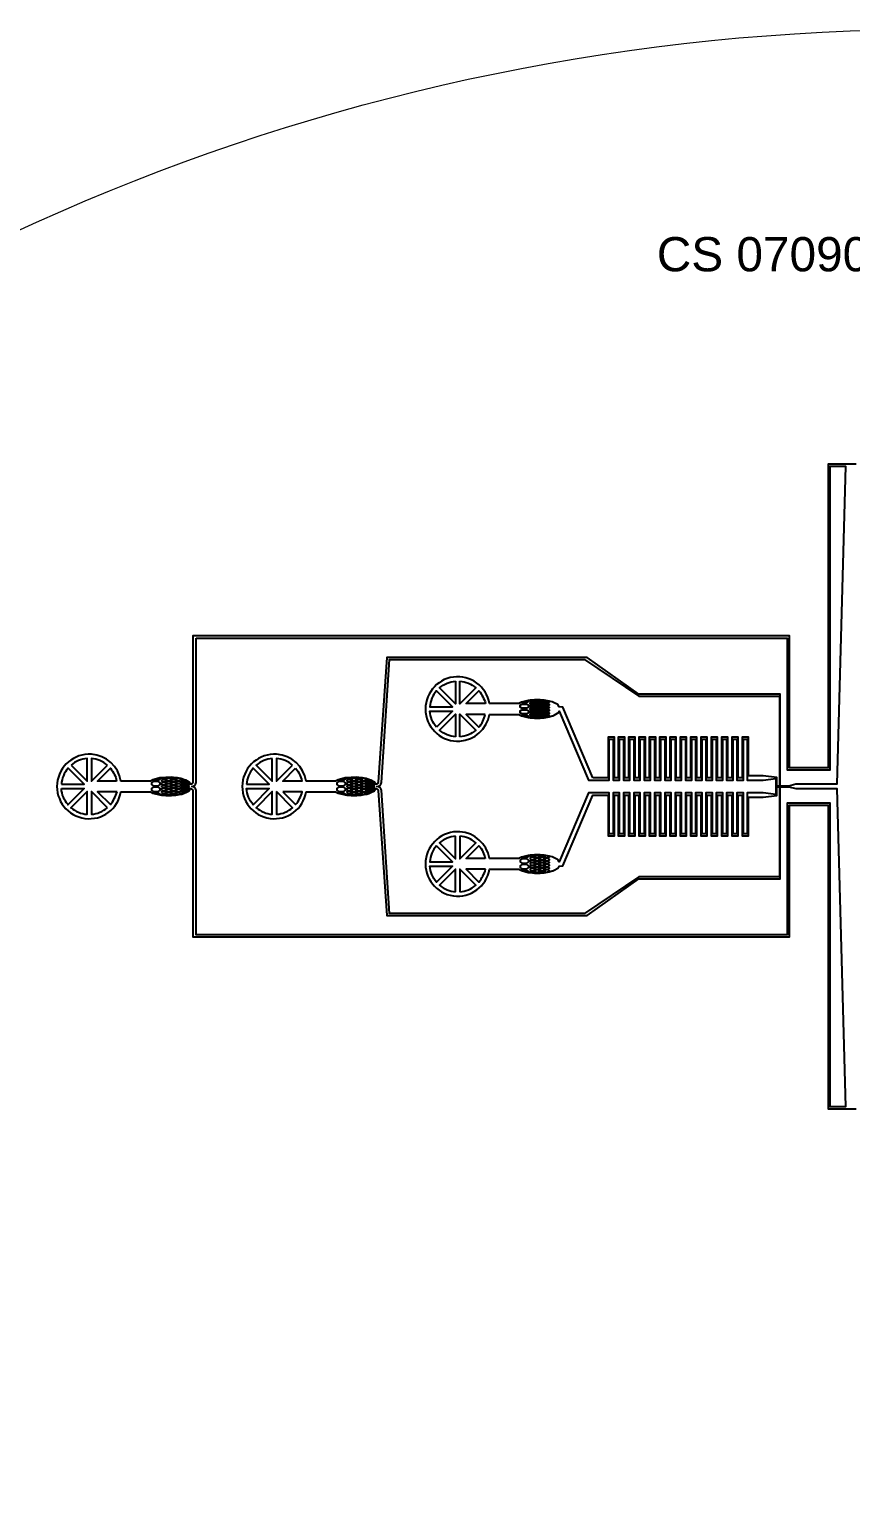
# Model space of a CAD drawing. Extents: x 4056 to 105656, y 4120 to 105720.
# Drawn here: x 33783 to 52905, y 71659 to 105720 of the extents above; entities that cross this region are included whole.
import ezdxf

# ---------------------------------------------------------------- set-up
doc = ezdxf.new("R2010")
doc.units = 13
doc.header["$MEASUREMENT"] = 0
doc.layers.add('Main Layer', color=7, linetype='Continuous', lineweight=0)
doc.styles.get("Standard").update_dxf_attribs({"font": 'Arial.ttf'})

msp = doc.modelspace()

# ---------------------------------------------------------------- linework, layer by layer
msp.add_lwpolyline([(53030, 95609), (52427, 95609), (52377, 95609), (52377, 89188), (52377, 88646), (52377, 88546), (52277, 88546), (51761, 88546), (51476, 88546), (51476, 89609), (51476, 91609), (51426, 91609), (37592, 91609), (37592, 88209, -0.387956), (37540, 88159), (37504, 88210), (37424, 88252), (37392, 88267), (37376, 88272), (37332, 88286), (37310, 88291), (37230, 88307), (37194, 88313), (37094, 88322), (36962, 88321), (36862, 88312), (36821, 88307), (36661, 88265), (36602, 88234), (35918, 88234, 0.347177), (35228, 88857, 2.252077), (35918, 87984), (36509, 87984), (36602, 87984), (36661, 87953), (36821, 87911), (36862, 87906), (36962, 87897), (37094, 87896), (37194, 87905), (37230, 87911), (37310, 87927), (37332, 87932), (37376, 87946), (37392, 87951), (37424, 87966), (37505, 88008), (37540, 88059, -0.3605), (37592, 88014), (37592, 84609), (51426, 84609), (51476, 84609), (51476, 86609), (51476, 87672), (51761, 87672), (52277, 87672), (52377, 87672), (52377, 87572), (52377, 87030), (52377, 80609), (52427, 80609), (52830, 80609), (53030, 80609)], format="xyb")
for points in [[(37667, 91559), (51426, 91559), (51426, 89609), (51426, 88546), (51426, 88496), (51476, 88496), (52427, 88496), (52427, 89192), (52427, 95559), (52779, 95559), (52580, 88159), (51625, 88159), (51465, 88119), (51265, 88119), (51265, 90259), (47972, 90259), (46766, 91112), (42109, 91112), (41904, 88209, -0.387956), (41852, 88159), (41816, 88210), (41737, 88252), (41704, 88267), (41688, 88272), (41644, 88286), (41622, 88291), (41542, 88307), (41506, 88313), (41406, 88322), (41274, 88321), (41174, 88312), (41134, 88307), (40973, 88265), (40914, 88234), (40230, 88234, 0.347177), (39540, 88857, 2.252077), (40230, 87984), (40821, 87984), (40914, 87984), (40973, 87953), (41134, 87911), (41174, 87906), (41274, 87897), (41406, 87896), (41506, 87905), (41542, 87911), (41622, 87927), (41644, 87932), (41688, 87946), (41704, 87951), (41737, 87966), (41817, 88008), (41852, 88059, -0.3605), (41904, 88014), (42109, 85106), (46766, 85106), (47972, 85959), (51265, 85959), (51265, 88099), (51465, 88099), (51625, 88059), (52580, 88059), (52779, 80659), (52427, 80659), (52427, 87026), (52427, 87722), (51476, 87722), (51426, 87722), (51426, 87672), (51426, 86609), (51426, 84659), (37667, 84659), (37667, 88019, 0.370989), (37565, 88109, 0.370989), (37667, 88199)], [(46900, 88309), (46201, 89952), (46118, 89961), (46083, 90012), (46003, 90055), (45971, 90069), (45954, 90074), (45910, 90088), (45888, 90094), (45808, 90109), (45772, 90115), (45672, 90124), (45540, 90124), (45440, 90114), (45400, 90110), (45239, 90067), (45180, 90036), (45088, 90036), (44496, 90036, -0.002617), (44496, 90036, 2.252077), (43806, 89163, 0.347177), (44496, 89786), (45180, 89786), (45239, 89755), (45400, 89713), (45440, 89709), (45540, 89699), (45672, 89699), (45772, 89707), (45808, 89714), (45888, 89729), (45910, 89735), (45954, 89749), (45971, 89754), (46003, 89768), (46082, 89811), (46083, 89811), (46118, 89861), (46799, 88259), (47235, 88259), (47285, 88259), (47285, 89209), (47375, 89209), (47375, 88259), (47475, 88259), (47525, 88259), (47525, 89209), (47615, 89209), (47615, 88259), (47715, 88259), (47765, 88259), (47765, 89209), (47855, 89209), (47855, 88259), (47955, 88259), (48005, 88259), (48005, 89209), (48095, 89209), (48095, 88259), (48195, 88259), (48245, 88259), (48245, 89209), (48335, 89209), (48335, 88259), (48435, 88259), (48485, 88259), (48485, 89209), (48575, 89209), (48575, 88259), (48675, 88259), (48725, 88259), (48725, 89209), (48815, 89209), (48815, 88259), (48915, 88259), (48965, 88259), (48965, 89209), (49055, 89209), (49055, 88259), (49155, 88259), (49205, 88259), (49205, 89209), (49295, 89209), (49295, 88259), (49395, 88259), (49445, 88259), (49445, 89209), (49535, 89209), (49535, 88259), (49635, 88259), (49685, 88259), (49685, 89209), (49775, 89209), (49775, 88259), (49875, 88259), (49925, 88259), (49925, 89209), (50015, 89209), (50015, 88259), (50115, 88259), (50165, 88259), (50165, 89209), (50255, 89209), (50255, 88259), (50355, 88259), (50405, 88259), (50405, 89209), (50495, 89209), (50495, 88259), (50595, 88259), (50870, 88259), (51164, 88296), (51164, 88099), (51164, 87922), (50870, 87959), (50595, 87959), (50495, 87959), (50495, 87009), (50405, 87009), (50405, 87959), (50355, 87959), (50255, 87959), (50255, 87009), (50165, 87009), (50165, 87959), (50115, 87959), (50015, 87959), (50015, 87009), (49925, 87009), (49925, 87959), (49875, 87959), (49775, 87959), (49775, 87009), (49685, 87009), (49685, 87959), (49635, 87959), (49535, 87959), (49535, 87009), (49445, 87009), (49445, 87959), (49395, 87959), (49295, 87959), (49295, 87009), (49205, 87009), (49205, 87959), (49155, 87959), (49055, 87959), (49055, 87009), (48965, 87009), (48965, 87959), (48915, 87959), (48815, 87959), (48815, 87009), (48725, 87009), (48725, 87959), (48675, 87959), (48575, 87959), (48575, 87009), (48485, 87009), (48485, 87959), (48435, 87959), (48335, 87959), (48335, 87009), (48245, 87009), (48245, 87959), (48195, 87959), (48095, 87959), (48095, 87009), (48005, 87009), (48005, 87959), (47955, 87959), (47855, 87959), (47855, 87009), (47765, 87009), (47765, 87959), (47715, 87959), (47615, 87959), (47615, 87009), (47525, 87009), (47525, 87959), (47475, 87959), (47375, 87959), (47375, 87009), (47285, 87009), (47285, 87959), (47235, 87959), (46799, 87959), (46118, 86357), (46083, 86407), (46082, 86407), (46003, 86450), (45971, 86464), (45954, 86469), (45910, 86483), (45888, 86489), (45808, 86504), (45772, 86511), (45672, 86519), (45540, 86519), (45440, 86509), (45400, 86505), (45239, 86463), (45180, 86432), (44496, 86432, 0.347177), (43806, 87055, 2.252077), (44496, 86182, -0.002617), (44496, 86182), (45088, 86182), (45180, 86182), (45239, 86151), (45400, 86108), (45440, 86104), (45540, 86094), (45672, 86094), (45772, 86103), (45808, 86109), (45888, 86124), (45910, 86130), (45954, 86144), (45971, 86149), (46003, 86163), (46083, 86206), (46118, 86257), (46201, 86266), (46900, 87909), (47255, 87909), (47255, 86959), (47255, 86959), (47405, 86959), (47405, 87909), (47495, 87909), (47495, 86959), (47495, 86959), (47645, 86959), (47645, 87909), (47735, 87909), (47735, 86959), (47735, 86959), (47885, 86959), (47885, 87909), (47975, 87909), (47975, 86959), (47975, 86959), (48125, 86959), (48125, 87909), (48215, 87909), (48215, 86959), (48215, 86959), (48365, 86959), (48365, 87909), (48455, 87909), (48455, 86959), (48455, 86959), (48605, 86959), (48605, 87909), (48695, 87909), (48695, 86959), (48695, 86959), (48845, 86959), (48845, 87909), (48935, 87909), (48935, 86959), (48935, 86959), (49085, 86959), (49085, 87909), (49175, 87909), (49175, 86959), (49175, 86959), (49325, 86959), (49325, 87909), (49415, 87909), (49415, 86959), (49415, 86959), (49565, 86959), (49565, 87909), (49655, 87909), (49655, 86959), (49655, 86959), (49805, 86959), (49805, 87909), (49895, 87909), (49895, 86959), (49895, 86959), (50045, 86959), (50045, 87909), (50135, 87909), (50135, 86959), (50135, 86959), (50285, 86959), (50285, 87909), (50375, 87909), (50375, 86959), (50375, 86959), (50525, 86959), (50525, 87859), (50870, 87859), (51184, 87899), (51184, 88099), (51245, 88099), (51245, 88009), (51245, 86009), (47972, 86009), (46706, 85156), (42169, 85156), (41979, 88019, 0.370989), (41877, 88109, 0.370989), (41979, 88199), (42169, 91062), (46706, 91062), (47972, 90209), (51245, 90209), (51245, 88119), (51184, 88119), (51184, 88319), (50870, 88359), (50525, 88359), (50525, 89259), (50375, 89259), (50375, 89259), (50375, 88309), (50285, 88309), (50285, 89259), (50135, 89259), (50135, 89259), (50135, 88309), (50045, 88309), (50045, 89259), (49895, 89259), (49895, 89259), (49895, 88309), (49805, 88309), (49805, 89259), (49655, 89259), (49655, 89259), (49655, 88309), (49565, 88309), (49565, 89259), (49415, 89259), (49415, 89259), (49415, 88309), (49325, 88309), (49325, 89259), (49175, 89259), (49175, 89259), (49175, 88309), (49085, 88309), (49085, 89259), (48935, 89259), (48935, 89259), (48935, 88309), (48845, 88309), (48845, 89259), (48695, 89259), (48695, 89259), (48695, 88309), (48605, 88309), (48605, 89259), (48455, 89259), (48455, 89259), (48455, 88309), (48365, 88309), (48365, 89259), (48215, 89259), (48215, 89259), (48215, 88309), (48125, 88309), (48125, 89259), (47975, 89259), (47975, 89259), (47975, 88309), (47885, 88309), (47885, 89259), (47735, 89259), (47735, 89259), (47735, 88309), (47645, 88309), (47645, 89259), (47495, 89259), (47495, 89259), (47495, 88309), (47405, 88309), (47405, 89259), (47255, 89259), (47255, 89259), (47255, 88309), (46900, 88309)], [(43263, 90334, 0.159174), (43108, 89961), (43636, 89961), (43262, 90336), (43263, 90334)], [(43706, 90559), (43706, 90032), (43332, 90406), (43334, 90405, -0.159174), (43706, 90559, 0.000083)], [(43806, 90559, -0.159174), (44179, 90405), (43806, 90032), (43806, 90559)], [(44405, 90036), (43952, 90036), (44250, 90334, -0.092093), (44405, 90036, 0.000995)], [(43263, 89488, -0.159174), (43108, 89861), (43636, 89861), (43263, 89488)], [(43706, 89263, -0.159174), (43334, 89418), (43706, 89791), (43706, 89263)], [(43806, 89263), (43806, 89791), (44179, 89418, -0.159174), (43806, 89263, -0.000176)], [(44394, 89786), (43952, 89786), (44250, 89488, 0.129437), (44394, 89786, 0.002246)], [(34755, 88603), (35128, 88230), (35128, 88757, 0.159174), (34755, 88603, 0.000114)], [(35601, 88603, 0.159174), (35228, 88757), (35228, 88230), (35601, 88603)], [(39440, 88757, 0.159174), (39068, 88603), (39440, 88230)], [(39913, 88603, 0.159174), (39540, 88757), (39540, 88230)], [(34530, 88159), (35058, 88159), (34685, 88532, 0.159174), (34530, 88159, -3734.089472)], [(35816, 88234), (35374, 88234), (35672, 88532, -0.129437), (35816, 88234, 5438.346978)], [(38842, 88159), (39370, 88159), (38997, 88532, 0.159174)], [(39984, 88532, -0.129437), (40128, 88234), (39686, 88234)], [(34530, 88059), (35058, 88059), (34683, 87685), (34685, 87686, -0.159174), (34530, 88059, 3734.089472)], [(34755, 87615, 0.159174), (35128, 87461), (35128, 87988), (34754, 87614), (34755, 87615)], [(35601, 87615), (35228, 87988), (35228, 87461, 0.159174), (35601, 87615, -0.000581)], [(35826, 87984), (35374, 87984), (35672, 87686, 0.092093), (35826, 87984, 1291.273736)], [(38997, 87686, -0.159174), (38842, 88059), (39370, 88059), (38995, 87685)], [(39068, 87615, 0.159174), (39440, 87461), (39440, 87988), (39066, 87614)], [(39540, 87988), (39540, 87461, 0.159174), (39913, 87615)], [(39686, 87984), (39984, 87686, 0.092093), (40139, 87984)], [(43706, 86955, 0.159174), (43334, 86800), (43706, 86427), (43706, 86955)], [(43806, 86955), (43806, 86427), (44179, 86800, 0.159174), (43806, 86955, 0.000176)], [(43263, 86730, 0.159174), (43108, 86357), (43636, 86357), (43263, 86730)], [(44394, 86432), (43952, 86432), (44250, 86730, -0.129437), (44394, 86432, -0.002246)], [(43263, 85884, -0.159174), (43108, 86257), (43636, 86257), (43262, 85882), (43263, 85884)], [(43706, 85659), (43706, 86186), (43332, 85812), (43334, 85813, 0.159174), (43706, 85659, -0.000083)], [(43806, 85659, 0.159174), (44179, 85813), (43806, 86186), (43806, 85659)], [(44405, 86182), (43952, 86182), (44250, 85884, 0.092093), (44405, 86182, -0.000995)]]:
    msp.add_lwpolyline(points, format="xyb", close=True)
for points in [[(45248, 90027), (45368, 90027), (45408, 89997), (45408, 89957), (45368, 89927), (45248, 89927), (45208, 89957), (45208, 89997)], [(45247, 90059), (45408, 90101), (45408, 90089), (45368, 90059)], [(45408, 90089), (45408, 90093)], [(45408, 89957), (45408, 89997)], [(45520, 90084), (45460, 90084), (45440, 90099), (45440, 90106), (45540, 90116), (45540, 90099)], [(45440, 90053), (45460, 90068), (45520, 90068), (45540, 90053), (45540, 90033), (45520, 90018), (45460, 90018), (45440, 90033)], [(45440, 89987), (45460, 90002), (45520, 90002), (45540, 89987), (45540, 89967), (45520, 89952), (45460, 89952), (45440, 89967)], [(45440, 89921), (45460, 89936), (45520, 89936), (45540, 89921), (45540, 89901), (45520, 89886), (45460, 89886), (45440, 89901)], [(45540, 90116), (45540, 90099)], [(45540, 90033), (45540, 90053)], [(45540, 89967), (45540, 89987)], [(45576, 90101), (45636, 90101), (45656, 90086), (45656, 90066), (45636, 90051), (45576, 90051), (45556, 90066), (45556, 90086)], [(45576, 90035), (45636, 90035), (45656, 90020), (45656, 90000), (45636, 89985), (45576, 89985), (45556, 90000), (45556, 90020)], [(45576, 89969), (45636, 89969), (45656, 89954), (45656, 89934), (45636, 89919), (45576, 89919), (45556, 89934), (45556, 89954)], [(45656, 90086), (45656, 90066)], [(45656, 90020), (45656, 90000)], [(45656, 89954), (45656, 89934)], [(45752, 90084), (45772, 90099), (45772, 90107), (45672, 90116), (45672, 90099), (45692, 90084)], [(45692, 90068), (45752, 90068), (45772, 90053), (45772, 90033), (45752, 90018), (45692, 90018), (45672, 90033), (45672, 90053)], [(45692, 90002), (45752, 90002), (45772, 89987), (45772, 89967), (45752, 89952), (45692, 89952), (45672, 89967), (45672, 89987)], [(45692, 89936), (45752, 89936), (45772, 89921), (45772, 89901), (45752, 89886), (45692, 89886), (45672, 89901), (45672, 89921)], [(45772, 90053), (45772, 90033)], [(45772, 89987), (45772, 89967)], [(45788, 90086), (45808, 90101), (45888, 90086), (45888, 90066), (45868, 90051), (45808, 90051), (45788, 90066)], [(45808, 90035), (45868, 90035), (45888, 90020), (45888, 90000), (45868, 89985), (45808, 89985), (45788, 90000), (45788, 90020)], [(45808, 89969), (45868, 89969), (45888, 89954), (45888, 89934), (45868, 89919), (45808, 89919), (45788, 89934), (45788, 89954)], [(45888, 90066), (45888, 90086)], [(45888, 90020), (45888, 90000)], [(45888, 89954), (45888, 89934)], [(45248, 89895), (45368, 89895), (45408, 89865), (45408, 89825), (45368, 89795), (45248, 89795), (45208, 89825), (45208, 89865)], [(45247, 89763), (45408, 89722), (45408, 89733), (45368, 89763)], [(45408, 89825), (45408, 89865)], [(45408, 89733), (45408, 89730)], [(45440, 89855), (45460, 89870), (45520, 89870), (45540, 89855), (45540, 89835), (45520, 89820), (45460, 89820), (45440, 89835)], [(45440, 89789), (45460, 89804), (45520, 89804), (45540, 89789), (45540, 89769), (45520, 89754), (45460, 89754), (45440, 89769)], [(45460, 89738), (45520, 89738), (45540, 89723), (45540, 89707), (45440, 89717), (45440, 89723)], [(45540, 89901), (45540, 89921)], [(45540, 89835), (45540, 89855)], [(45540, 89769), (45540, 89789)], [(45540, 89723), (45540, 89707)], [(45576, 89903), (45636, 89903), (45656, 89888), (45656, 89868), (45636, 89853), (45576, 89853), (45556, 89868), (45556, 89888)], [(45576, 89837), (45636, 89837), (45656, 89822), (45656, 89802), (45636, 89787), (45576, 89787), (45556, 89802), (45556, 89822)], [(45576, 89771), (45636, 89771), (45656, 89756), (45656, 89736), (45636, 89721), (45576, 89721), (45556, 89736), (45556, 89756)], [(45656, 89888), (45656, 89868)], [(45656, 89822), (45656, 89802)], [(45656, 89756), (45656, 89736)], [(45692, 89870), (45752, 89870), (45772, 89855), (45772, 89835), (45752, 89820), (45692, 89820), (45672, 89835), (45672, 89855)], [(45692, 89804), (45752, 89804), (45772, 89789), (45772, 89769), (45752, 89754), (45692, 89754), (45672, 89769), (45672, 89789)], [(45752, 89738), (45772, 89723), (45772, 89715), (45672, 89707), (45672, 89723), (45692, 89738)], [(45772, 89921), (45772, 89901)], [(45772, 89855), (45772, 89835)], [(45772, 89789), (45772, 89769)], [(45772, 89715), (45772, 89723)], [(45808, 89903), (45868, 89903), (45888, 89888), (45888, 89868), (45868, 89853), (45808, 89853), (45788, 89868), (45788, 89888)], [(45808, 89837), (45868, 89837), (45888, 89822), (45888, 89802), (45868, 89787), (45808, 89787), (45788, 89802), (45788, 89822)], [(45788, 89756), (45808, 89771), (45868, 89771), (45888, 89756), (45888, 89737), (45808, 89721), (45788, 89736)], [(45888, 89888), (45888, 89868)], [(45888, 89822), (45888, 89802)], [(45888, 89756), (45888, 89737)], [(36670, 88125), (36790, 88125), (36830, 88155), (36830, 88195), (36790, 88225), (36670, 88225), (36630, 88195), (36630, 88155)], [(36669, 88257), (36830, 88299), (36830, 88287), (36790, 88257)], [(36830, 88287), (36830, 88291)], [(36882, 88282), (36942, 88282), (36962, 88297), (36962, 88313), (36862, 88304), (36862, 88297)], [(36862, 88231), (36882, 88216), (36942, 88216), (36962, 88231), (36962, 88251), (36942, 88266), (36882, 88266), (36862, 88251)], [(36962, 88297), (36962, 88313)], [(36962, 88251), (36962, 88231)], [(36978, 88264), (36998, 88249), (37058, 88249), (37078, 88264), (37078, 88284), (37058, 88299), (36998, 88299), (36978, 88284)], [(36978, 88198), (36998, 88183), (37058, 88183), (37078, 88198), (37078, 88218), (37058, 88233), (36998, 88233), (36978, 88218)], [(37078, 88284), (37078, 88264)], [(37114, 88282), (37174, 88282), (37194, 88297), (37194, 88305), (37094, 88314), (37094, 88297)], [(37094, 88231), (37114, 88216), (37174, 88216), (37194, 88231), (37194, 88251), (37174, 88266), (37114, 88266), (37094, 88251)], [(37194, 88297), (37194, 88305)], [(37194, 88251), (37194, 88231)], [(37210, 88284), (37210, 88264), (37230, 88249), (37290, 88249), (37310, 88264), (37310, 88283), (37230, 88299)], [(37210, 88198), (37230, 88183), (37290, 88183), (37310, 88198), (37310, 88218), (37290, 88233), (37230, 88233), (37210, 88218)], [(37310, 88283), (37310, 88264)], [(37332, 88237), (37342, 88229), (37372, 88229), (37382, 88237), (37382, 88247), (37372, 88254), (37342, 88254), (37332, 88247)], [(37332, 88204), (37342, 88196), (37372, 88196), (37382, 88204), (37382, 88214), (37372, 88221), (37342, 88221), (37332, 88214)], [(37382, 88247), (37382, 88237)], [(37390, 88220), (37400, 88213), (37430, 88213), (37440, 88220), (37440, 88230), (37430, 88238), (37400, 88238), (37390, 88230)], [(37440, 88230), (37440, 88220)], [(37488, 88196), (37496, 88202), (37458, 88221), (37448, 88214), (37448, 88204), (37458, 88196)], [(40982, 88125), (41102, 88125), (41142, 88155), (41142, 88195), (41102, 88225), (40982, 88225), (40942, 88195), (40942, 88155)], [(40981, 88257), (41142, 88299), (41142, 88287), (41102, 88257)], [(41142, 88287), (41142, 88291)], [(41194, 88282), (41254, 88282), (41274, 88297), (41274, 88313), (41174, 88304), (41174, 88297)], [(41174, 88231), (41194, 88216), (41254, 88216), (41274, 88231), (41274, 88251), (41254, 88266), (41194, 88266), (41174, 88251)], [(41274, 88297), (41274, 88313)], [(41274, 88251), (41274, 88231)], [(41290, 88264), (41310, 88249), (41370, 88249), (41390, 88264), (41390, 88284), (41370, 88299), (41310, 88299), (41290, 88284)], [(41290, 88198), (41310, 88183), (41370, 88183), (41390, 88198), (41390, 88218), (41370, 88233), (41310, 88233), (41290, 88218)], [(41390, 88284), (41390, 88264)], [(41426, 88282), (41486, 88282), (41506, 88297), (41506, 88305), (41406, 88314), (41406, 88297)], [(41406, 88231), (41426, 88216), (41486, 88216), (41506, 88231), (41506, 88251), (41486, 88266), (41426, 88266), (41406, 88251)], [(41506, 88297), (41506, 88305)], [(41506, 88251), (41506, 88231)], [(41522, 88284), (41522, 88264), (41542, 88249), (41602, 88249), (41622, 88264), (41622, 88283), (41542, 88299)], [(41522, 88198), (41542, 88183), (41602, 88183), (41622, 88198), (41622, 88218), (41602, 88233), (41542, 88233), (41522, 88218)], [(41622, 88283), (41622, 88264)], [(41644, 88237), (41654, 88229), (41684, 88229), (41694, 88237), (41694, 88247), (41684, 88254), (41654, 88254), (41644, 88247)], [(41644, 88204), (41654, 88196), (41684, 88196), (41694, 88204), (41694, 88214), (41684, 88221), (41654, 88221), (41644, 88214)], [(41694, 88247), (41694, 88237)], [(41702, 88220), (41712, 88213), (41742, 88213), (41752, 88220), (41752, 88230), (41742, 88238), (41712, 88238), (41702, 88230)], [(41752, 88230), (41752, 88220)], [(41800, 88196), (41808, 88202), (41770, 88221), (41760, 88214), (41760, 88204), (41770, 88196)], [(36670, 87993), (36790, 87993), (36830, 88023), (36830, 88063), (36790, 88093), (36670, 88093), (36630, 88063), (36630, 88023)], [(36669, 87961), (36830, 87919), (36830, 87931), (36790, 87961)], [(36830, 88195), (36830, 88155)], [(36830, 88063), (36830, 88023)], [(36830, 87931), (36830, 87927)], [(36862, 88165), (36882, 88150), (36942, 88150), (36962, 88165), (36962, 88185), (36942, 88200), (36882, 88200), (36862, 88185)], [(36862, 88099), (36882, 88084), (36942, 88084), (36962, 88099), (36962, 88119), (36942, 88134), (36882, 88134), (36862, 88119)], [(36862, 88033), (36882, 88018), (36942, 88018), (36962, 88033), (36962, 88053), (36942, 88068), (36882, 88068), (36862, 88053)], [(36862, 87967), (36882, 87952), (36942, 87952), (36962, 87967), (36962, 87987), (36942, 88002), (36882, 88002), (36862, 87987)], [(36942, 87936), (36882, 87936), (36862, 87921), (36862, 87914), (36962, 87905), (36962, 87921)], [(36962, 88185), (36962, 88165)], [(36962, 88119), (36962, 88099)], [(36962, 88053), (36962, 88033)], [(36962, 87987), (36962, 87967)], [(36962, 87905), (36962, 87921)], [(36978, 88132), (36998, 88117), (37058, 88117), (37078, 88132), (37078, 88152), (37058, 88167), (36998, 88167), (36978, 88152)], [(36978, 88066), (36998, 88051), (37058, 88051), (37078, 88066), (37078, 88086), (37058, 88101), (36998, 88101), (36978, 88086)], [(36978, 88000), (36998, 87985), (37058, 87985), (37078, 88000), (37078, 88020), (37058, 88035), (36998, 88035), (36978, 88020)], [(36978, 87934), (36998, 87919), (37058, 87919), (37078, 87934), (37078, 87954), (37058, 87969), (36998, 87969), (36978, 87954)], [(37078, 88218), (37078, 88198)], [(37078, 88152), (37078, 88132)], [(37078, 88086), (37078, 88066)], [(37078, 88020), (37078, 88000)], [(37078, 87954), (37078, 87934)], [(37094, 88165), (37114, 88150), (37174, 88150), (37194, 88165), (37194, 88185), (37174, 88200), (37114, 88200), (37094, 88185)], [(37094, 88099), (37114, 88084), (37174, 88084), (37194, 88099), (37194, 88119), (37174, 88134), (37114, 88134), (37094, 88119)], [(37094, 88033), (37114, 88018), (37174, 88018), (37194, 88033), (37194, 88053), (37174, 88068), (37114, 88068), (37094, 88053)], [(37094, 87967), (37114, 87952), (37174, 87952), (37194, 87967), (37194, 87987), (37174, 88002), (37114, 88002), (37094, 87987)], [(37114, 87936), (37174, 87936), (37194, 87921), (37194, 87913), (37094, 87904), (37094, 87921)], [(37194, 88185), (37194, 88165)], [(37194, 88119), (37194, 88099)], [(37194, 88053), (37194, 88033)], [(37194, 87987), (37194, 87967)], [(37210, 88132), (37230, 88117), (37290, 88117), (37310, 88132), (37310, 88152), (37290, 88167), (37230, 88167), (37210, 88152)], [(37210, 88066), (37230, 88051), (37290, 88051), (37310, 88066), (37310, 88086), (37290, 88101), (37230, 88101), (37210, 88086)], [(37210, 88000), (37230, 87985), (37290, 87985), (37310, 88000), (37310, 88020), (37290, 88035), (37230, 88035), (37210, 88020)], [(37210, 87954), (37210, 87934), (37230, 87919), (37310, 87935), (37310, 87954), (37290, 87969), (37230, 87969)], [(37310, 88218), (37310, 88198)], [(37310, 88152), (37310, 88132)], [(37310, 88086), (37310, 88066)], [(37310, 88020), (37310, 88000)], [(37310, 87935), (37310, 87954)], [(37332, 88171), (37342, 88163), (37372, 88163), (37382, 88171), (37382, 88181), (37372, 88188), (37342, 88188), (37332, 88181)], [(37332, 88138), (37342, 88130), (37372, 88130), (37382, 88138), (37382, 88148), (37372, 88155), (37342, 88155), (37332, 88148)], [(37332, 88105), (37342, 88097), (37372, 88097), (37382, 88105), (37382, 88115), (37372, 88122), (37342, 88122), (37332, 88115)], [(37332, 88072), (37342, 88064), (37372, 88064), (37382, 88072), (37382, 88082), (37372, 88089), (37342, 88089), (37332, 88082)], [(37332, 88039), (37342, 88031), (37372, 88031), (37382, 88039), (37382, 88049), (37372, 88056), (37342, 88056), (37332, 88049)], [(37332, 88006), (37342, 87998), (37372, 87998), (37382, 88006), (37382, 88016), (37372, 88023), (37342, 88023), (37332, 88016)], [(37332, 87973), (37342, 87965), (37372, 87965), (37382, 87973), (37382, 87983), (37372, 87990), (37342, 87990), (37332, 87983)], [(37382, 88214), (37382, 88204)], [(37382, 88181), (37382, 88171)], [(37382, 88148), (37382, 88138)], [(37382, 88115), (37382, 88105)], [(37382, 88082), (37382, 88072)], [(37382, 88049), (37382, 88039)], [(37382, 88016), (37382, 88006)], [(37382, 87983), (37382, 87973)], [(37390, 88187), (37400, 88180), (37430, 88180), (37440, 88187), (37440, 88197), (37430, 88205), (37400, 88205), (37390, 88197)], [(37390, 88154), (37400, 88147), (37430, 88147), (37440, 88154), (37440, 88164), (37430, 88172), (37400, 88172), (37390, 88164)], [(37390, 88121), (37400, 88114), (37430, 88114), (37440, 88121), (37440, 88131), (37430, 88139), (37400, 88139), (37390, 88131)], [(37390, 88088), (37400, 88081), (37430, 88081), (37440, 88088), (37440, 88098), (37430, 88106), (37400, 88106), (37390, 88098)], [(37390, 88055), (37400, 88048), (37430, 88048), (37440, 88055), (37440, 88065), (37430, 88073), (37400, 88073), (37390, 88065)], [(37390, 88022), (37400, 88015), (37430, 88015), (37440, 88022), (37440, 88032), (37430, 88040), (37400, 88040), (37390, 88032)], [(37390, 87989), (37400, 87982), (37430, 87982), (37440, 87989), (37440, 87999), (37430, 88007), (37400, 88007), (37390, 87999)], [(37440, 88197), (37440, 88187)], [(37440, 88164), (37440, 88154)], [(37440, 88131), (37440, 88121)], [(37440, 88098), (37440, 88088)], [(37440, 88065), (37440, 88055)], [(37440, 88032), (37440, 88022)], [(37440, 87999), (37440, 87989)], [(37448, 88171), (37458, 88163), (37488, 88163), (37498, 88171), (37498, 88181), (37488, 88188), (37458, 88188), (37448, 88181)], [(37448, 88138), (37458, 88130), (37488, 88130), (37498, 88138), (37498, 88148), (37488, 88155), (37458, 88155), (37448, 88148)], [(37448, 88105), (37458, 88097), (37488, 88097), (37498, 88105), (37498, 88115), (37488, 88122), (37458, 88122), (37448, 88115)], [(37448, 88072), (37458, 88064), (37488, 88064), (37498, 88072), (37498, 88082), (37488, 88089), (37458, 88089), (37448, 88082)], [(37448, 88039), (37458, 88031), (37488, 88031), (37498, 88039), (37498, 88049), (37488, 88056), (37458, 88056), (37448, 88049)], [(37488, 88023), (37458, 88023), (37448, 88016), (37448, 88006), (37458, 87998), (37497, 88016)], [(37498, 88181), (37498, 88171)], [(37498, 88148), (37498, 88138)], [(37498, 88115), (37498, 88105)], [(37498, 88082), (37498, 88072)], [(37498, 88049), (37498, 88039)], [(40982, 87993), (41102, 87993), (41142, 88023), (41142, 88063), (41102, 88093), (40982, 88093), (40942, 88063), (40942, 88023)], [(40981, 87961), (41142, 87919), (41142, 87931), (41102, 87961)], [(41142, 88195), (41142, 88155)], [(41142, 88063), (41142, 88023)], [(41142, 87931), (41142, 87927)], [(41174, 88165), (41194, 88150), (41254, 88150), (41274, 88165), (41274, 88185), (41254, 88200), (41194, 88200), (41174, 88185)], [(41174, 88099), (41194, 88084), (41254, 88084), (41274, 88099), (41274, 88119), (41254, 88134), (41194, 88134), (41174, 88119)], [(41174, 88033), (41194, 88018), (41254, 88018), (41274, 88033), (41274, 88053), (41254, 88068), (41194, 88068), (41174, 88053)], [(41174, 87967), (41194, 87952), (41254, 87952), (41274, 87967), (41274, 87987), (41254, 88002), (41194, 88002), (41174, 87987)], [(41254, 87936), (41194, 87936), (41174, 87921), (41174, 87914), (41274, 87905), (41274, 87921)], [(41274, 88185), (41274, 88165)], [(41274, 88119), (41274, 88099)], [(41274, 88053), (41274, 88033)], [(41274, 87987), (41274, 87967)], [(41274, 87905), (41274, 87921)], [(41290, 88132), (41310, 88117), (41370, 88117), (41390, 88132), (41390, 88152), (41370, 88167), (41310, 88167), (41290, 88152)], [(41290, 88066), (41310, 88051), (41370, 88051), (41390, 88066), (41390, 88086), (41370, 88101), (41310, 88101), (41290, 88086)], [(41290, 88000), (41310, 87985), (41370, 87985), (41390, 88000), (41390, 88020), (41370, 88035), (41310, 88035), (41290, 88020)], [(41290, 87934), (41310, 87919), (41370, 87919), (41390, 87934), (41390, 87954), (41370, 87969), (41310, 87969), (41290, 87954)], [(41390, 88218), (41390, 88198)], [(41390, 88152), (41390, 88132)], [(41390, 88086), (41390, 88066)], [(41390, 88020), (41390, 88000)], [(41390, 87954), (41390, 87934)], [(41406, 88165), (41426, 88150), (41486, 88150), (41506, 88165), (41506, 88185), (41486, 88200), (41426, 88200), (41406, 88185)], [(41406, 88099), (41426, 88084), (41486, 88084), (41506, 88099), (41506, 88119), (41486, 88134), (41426, 88134), (41406, 88119)], [(41406, 88033), (41426, 88018), (41486, 88018), (41506, 88033), (41506, 88053), (41486, 88068), (41426, 88068), (41406, 88053)], [(41406, 87967), (41426, 87952), (41486, 87952), (41506, 87967), (41506, 87987), (41486, 88002), (41426, 88002), (41406, 87987)], [(41426, 87936), (41486, 87936), (41506, 87921), (41506, 87913), (41406, 87904), (41406, 87921)], [(41506, 88185), (41506, 88165)], [(41506, 88119), (41506, 88099)], [(41506, 88053), (41506, 88033)], [(41506, 87987), (41506, 87967)], [(41522, 88132), (41542, 88117), (41602, 88117), (41622, 88132), (41622, 88152), (41602, 88167), (41542, 88167), (41522, 88152)], [(41522, 88066), (41542, 88051), (41602, 88051), (41622, 88066), (41622, 88086), (41602, 88101), (41542, 88101), (41522, 88086)], [(41522, 88000), (41542, 87985), (41602, 87985), (41622, 88000), (41622, 88020), (41602, 88035), (41542, 88035), (41522, 88020)], [(41522, 87954), (41522, 87934), (41542, 87919), (41622, 87935), (41622, 87954), (41602, 87969), (41542, 87969)], [(41622, 88218), (41622, 88198)], [(41622, 88152), (41622, 88132)], [(41622, 88086), (41622, 88066)], [(41622, 88020), (41622, 88000)], [(41622, 87935), (41622, 87954)], [(41644, 88171), (41654, 88163), (41684, 88163), (41694, 88171), (41694, 88181), (41684, 88188), (41654, 88188), (41644, 88181)], [(41644, 88138), (41654, 88130), (41684, 88130), (41694, 88138), (41694, 88148), (41684, 88155), (41654, 88155), (41644, 88148)], [(41644, 88105), (41654, 88097), (41684, 88097), (41694, 88105), (41694, 88115), (41684, 88122), (41654, 88122), (41644, 88115)], [(41644, 88072), (41654, 88064), (41684, 88064), (41694, 88072), (41694, 88082), (41684, 88089), (41654, 88089), (41644, 88082)], [(41644, 88039), (41654, 88031), (41684, 88031), (41694, 88039), (41694, 88049), (41684, 88056), (41654, 88056), (41644, 88049)], [(41644, 88006), (41654, 87998), (41684, 87998), (41694, 88006), (41694, 88016), (41684, 88023), (41654, 88023), (41644, 88016)], [(41644, 87973), (41654, 87965), (41684, 87965), (41694, 87973), (41694, 87983), (41684, 87990), (41654, 87990), (41644, 87983)], [(41694, 88214), (41694, 88204)], [(41694, 88181), (41694, 88171)], [(41694, 88148), (41694, 88138)], [(41694, 88115), (41694, 88105)], [(41694, 88082), (41694, 88072)], [(41694, 88049), (41694, 88039)], [(41694, 88016), (41694, 88006)], [(41694, 87983), (41694, 87973)], [(41702, 88187), (41712, 88180), (41742, 88180), (41752, 88187), (41752, 88197), (41742, 88205), (41712, 88205), (41702, 88197)], [(41702, 88154), (41712, 88147), (41742, 88147), (41752, 88154), (41752, 88164), (41742, 88172), (41712, 88172), (41702, 88164)], [(41702, 88121), (41712, 88114), (41742, 88114), (41752, 88121), (41752, 88131), (41742, 88139), (41712, 88139), (41702, 88131)], [(41702, 88088), (41712, 88081), (41742, 88081), (41752, 88088), (41752, 88098), (41742, 88106), (41712, 88106), (41702, 88098)], [(41702, 88055), (41712, 88048), (41742, 88048), (41752, 88055), (41752, 88065), (41742, 88073), (41712, 88073), (41702, 88065)], [(41702, 88022), (41712, 88015), (41742, 88015), (41752, 88022), (41752, 88032), (41742, 88040), (41712, 88040), (41702, 88032)], [(41702, 87989), (41712, 87982), (41742, 87982), (41752, 87989), (41752, 87999), (41742, 88007), (41712, 88007), (41702, 87999)], [(41752, 88197), (41752, 88187)], [(41752, 88164), (41752, 88154)], [(41752, 88131), (41752, 88121)], [(41752, 88098), (41752, 88088)], [(41752, 88065), (41752, 88055)], [(41752, 88032), (41752, 88022)], [(41752, 87999), (41752, 87989)], [(41760, 88171), (41770, 88163), (41800, 88163), (41810, 88171), (41810, 88181), (41800, 88188), (41770, 88188), (41760, 88181)], [(41760, 88138), (41770, 88130), (41800, 88130), (41810, 88138), (41810, 88148), (41800, 88155), (41770, 88155), (41760, 88148)], [(41760, 88105), (41770, 88097), (41800, 88097), (41810, 88105), (41810, 88115), (41800, 88122), (41770, 88122), (41760, 88115)], [(41760, 88072), (41770, 88064), (41800, 88064), (41810, 88072), (41810, 88082), (41800, 88089), (41770, 88089), (41760, 88082)], [(41760, 88039), (41770, 88031), (41800, 88031), (41810, 88039), (41810, 88049), (41800, 88056), (41770, 88056), (41760, 88049)], [(41800, 88023), (41770, 88023), (41760, 88016), (41760, 88006), (41770, 87998), (41809, 88016)], [(41810, 88181), (41810, 88171)], [(41810, 88148), (41810, 88138)], [(41810, 88115), (41810, 88105)], [(41810, 88082), (41810, 88072)], [(41810, 88049), (41810, 88039)], [(45248, 86323), (45368, 86323), (45408, 86353), (45408, 86393), (45368, 86423), (45248, 86423), (45208, 86393), (45208, 86353)], [(45248, 86191), (45368, 86191), (45408, 86221), (45408, 86261), (45368, 86291), (45248, 86291), (45208, 86261), (45208, 86221)], [(45247, 86455), (45408, 86496), (45408, 86485), (45368, 86455)], [(45408, 86485), (45408, 86488)], [(45408, 86393), (45408, 86353)], [(45408, 86261), (45408, 86221)], [(45460, 86480), (45520, 86480), (45540, 86495), (45540, 86511), (45440, 86501), (45440, 86495)], [(45440, 86429), (45460, 86414), (45520, 86414), (45540, 86429), (45540, 86449), (45520, 86464), (45460, 86464), (45440, 86449)], [(45440, 86363), (45460, 86348), (45520, 86348), (45540, 86363), (45540, 86383), (45520, 86398), (45460, 86398), (45440, 86383)], [(45440, 86297), (45460, 86282), (45520, 86282), (45540, 86297), (45540, 86317), (45520, 86332), (45460, 86332), (45440, 86317)], [(45440, 86231), (45460, 86216), (45520, 86216), (45540, 86231), (45540, 86251), (45520, 86266), (45460, 86266), (45440, 86251)], [(45440, 86165), (45460, 86150), (45520, 86150), (45540, 86165), (45540, 86185), (45520, 86200), (45460, 86200), (45440, 86185)], [(45540, 86495), (45540, 86511)], [(45540, 86449), (45540, 86429)], [(45540, 86383), (45540, 86363)], [(45540, 86317), (45540, 86297)], [(45540, 86251), (45540, 86231)], [(45540, 86185), (45540, 86165)], [(45576, 86447), (45636, 86447), (45656, 86462), (45656, 86482), (45636, 86497), (45576, 86497), (45556, 86482), (45556, 86462)], [(45576, 86381), (45636, 86381), (45656, 86396), (45656, 86416), (45636, 86431), (45576, 86431), (45556, 86416), (45556, 86396)], [(45576, 86315), (45636, 86315), (45656, 86330), (45656, 86350), (45636, 86365), (45576, 86365), (45556, 86350), (45556, 86330)], [(45576, 86249), (45636, 86249), (45656, 86264), (45656, 86284), (45636, 86299), (45576, 86299), (45556, 86284), (45556, 86264)], [(45576, 86183), (45636, 86183), (45656, 86198), (45656, 86218), (45636, 86233), (45576, 86233), (45556, 86218), (45556, 86198)], [(45656, 86462), (45656, 86482)], [(45656, 86396), (45656, 86416)], [(45656, 86330), (45656, 86350)], [(45656, 86264), (45656, 86284)], [(45656, 86198), (45656, 86218)], [(45752, 86480), (45772, 86495), (45772, 86503), (45672, 86511), (45672, 86495), (45692, 86480)], [(45692, 86414), (45752, 86414), (45772, 86429), (45772, 86449), (45752, 86464), (45692, 86464), (45672, 86449), (45672, 86429)], [(45692, 86348), (45752, 86348), (45772, 86363), (45772, 86383), (45752, 86398), (45692, 86398), (45672, 86383), (45672, 86363)], [(45692, 86282), (45752, 86282), (45772, 86297), (45772, 86317), (45752, 86332), (45692, 86332), (45672, 86317), (45672, 86297)], [(45692, 86216), (45752, 86216), (45772, 86231), (45772, 86251), (45752, 86266), (45692, 86266), (45672, 86251), (45672, 86231)], [(45692, 86150), (45752, 86150), (45772, 86165), (45772, 86185), (45752, 86200), (45692, 86200), (45672, 86185), (45672, 86165)], [(45772, 86503), (45772, 86495)], [(45772, 86429), (45772, 86449)], [(45772, 86363), (45772, 86383)], [(45772, 86297), (45772, 86317)], [(45772, 86231), (45772, 86251)], [(45772, 86165), (45772, 86185)], [(45788, 86462), (45808, 86447), (45868, 86447), (45888, 86462), (45888, 86481), (45808, 86497), (45788, 86482)], [(45808, 86381), (45868, 86381), (45888, 86396), (45888, 86416), (45868, 86431), (45808, 86431), (45788, 86416), (45788, 86396)], [(45808, 86315), (45868, 86315), (45888, 86330), (45888, 86350), (45868, 86365), (45808, 86365), (45788, 86350), (45788, 86330)], [(45808, 86249), (45868, 86249), (45888, 86264), (45888, 86284), (45868, 86299), (45808, 86299), (45788, 86284), (45788, 86264)], [(45808, 86183), (45868, 86183), (45888, 86198), (45888, 86218), (45868, 86233), (45808, 86233), (45788, 86218), (45788, 86198)], [(45888, 86462), (45888, 86481)], [(45888, 86396), (45888, 86416)], [(45888, 86330), (45888, 86350)], [(45888, 86264), (45888, 86284)], [(45888, 86198), (45888, 86218)], [(45247, 86159), (45408, 86117), (45408, 86129), (45368, 86159)], [(45408, 86129), (45408, 86125)], [(45520, 86134), (45460, 86134), (45440, 86119), (45440, 86112), (45540, 86102), (45540, 86119)], [(45540, 86102), (45540, 86119)], [(45576, 86117), (45636, 86117), (45656, 86132), (45656, 86152), (45636, 86167), (45576, 86167), (45556, 86152), (45556, 86132)], [(45656, 86132), (45656, 86152)], [(45752, 86134), (45772, 86119), (45772, 86111), (45672, 86102), (45672, 86119), (45692, 86134)], [(45788, 86132), (45808, 86117), (45888, 86132), (45888, 86152), (45868, 86167), (45808, 86167), (45788, 86152)], [(45888, 86152), (45888, 86132)]]:
    msp.add_lwpolyline(points, close=True)
at = {"layer": 'Main Layer'}
msp.add_circle((54856, 54920), 50800, dxfattribs=at)

# ---------------------------------------------------------------- texts
msp.add_text('CS 070903-1: DROPSPOTs 200x300, 20um nozzle', height=795.8).set_placement((48391, 100091))

doc.saveas('drawing.dxf')
